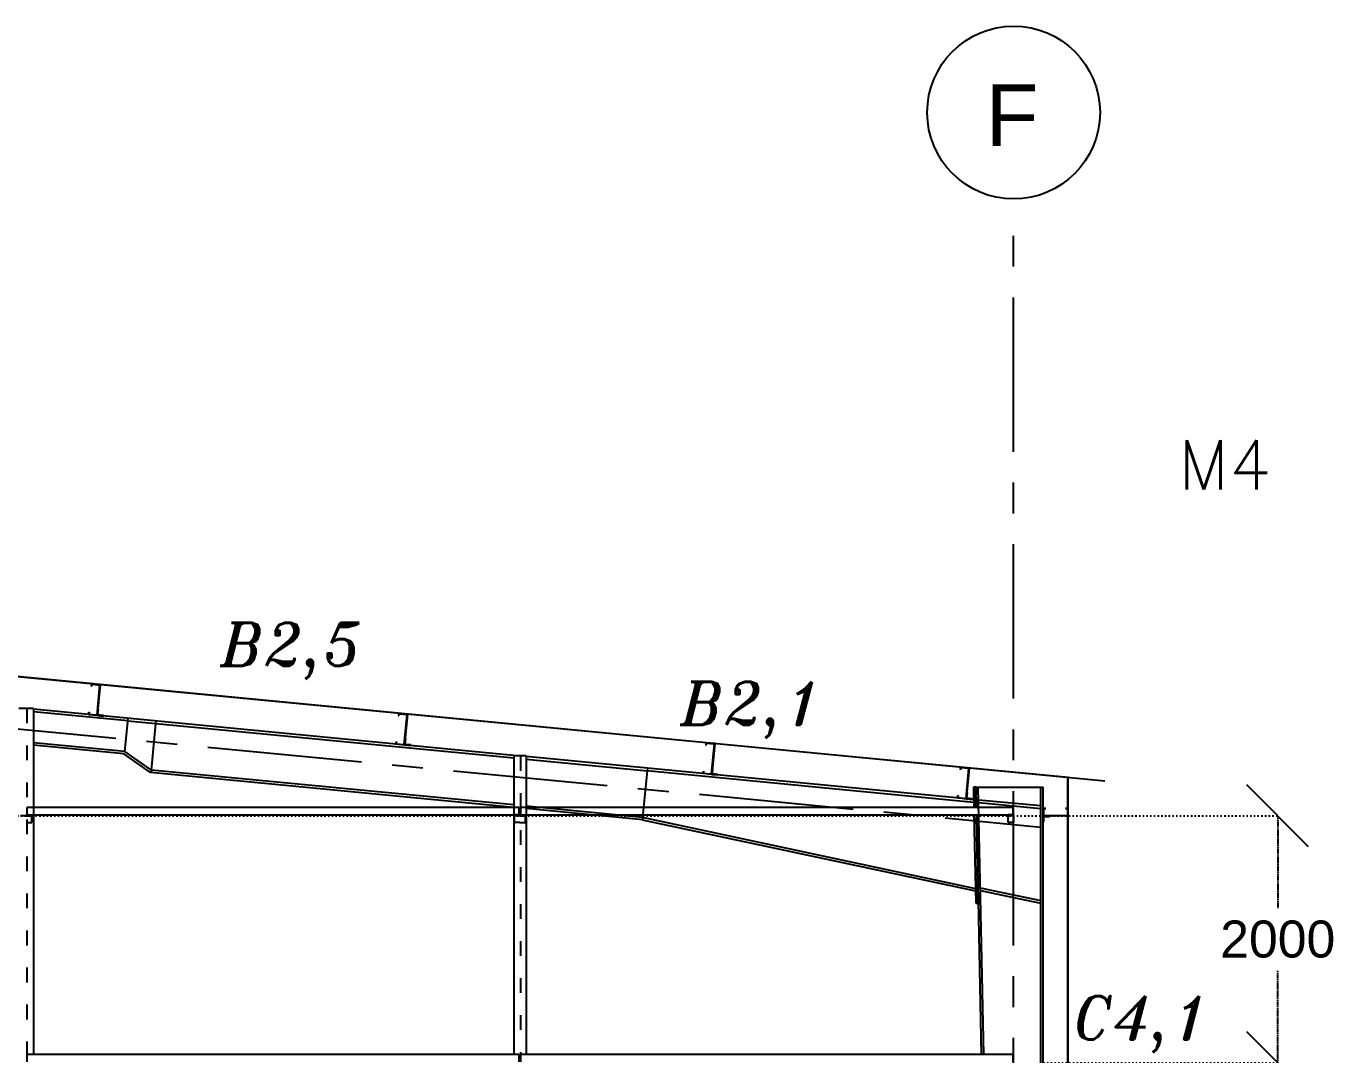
# Model space of a CAD drawing. Header units: inches. Extents: x -15 to 1885144, y -42615 to 866270.
# Drawn here: x 1717034 to 1727628, y 113965 to 122299 of the extents above; entities that cross this region are included whole.
import ezdxf
from ezdxf.enums import TextEntityAlignment as Align

# ---------------------------------------------------------------- set-up
doc = ezdxf.new("R2010")
doc.units = ezdxf.units.IN
doc.header["$LTSCALE"] = 100
doc.header["$MEASUREMENT"] = 0
for name, pattern in [('CENTER', [2, 1.25, -0.25, 0.25, -0.25]), ('dash line', [30, 12, -18]), ('PHANTOM2', [1.25, 0.625, -0.125, 0.125, -0.125, 0.125, -0.125])]:
    doc.linetypes.add(name, pattern=pattern)
for name, color, linetype in [('axis', 8, 'PHANTOM2'), ('corrugated sheet', 6, 'Continuous'), ('dimensions', 10, 'PHANTOM2'), ('layout', 7, 'Continuous'), ('purlins', 4, 'Continuous'), ('sections', 3, 'Continuous'), ('text', 3, 'Continuous')]:
    doc.layers.add(name, color=color, linetype=linetype)
doc.styles.add('romans', font='romans.shx', dxfattribs={"width": 0.75})
doc.styles.get("Standard").update_dxf_attribs({"font": 'arial.ttf'})
doc.styles.add('TEXT-3', font='ITALICT.shx', dxfattribs={"height": 350})
doc.dimstyles.new('Dim_1', dxfattribs={"dimtxt": 300, "dimasz": 500, "dimexe": 0.0625, "dimexo": 0.0625, "dimgap": 100, "dimtad": 0, "dimtih": 1, "dimtoh": 1, "dimdec": 0, "dimzin": 0, "dimdsep": 46, "dimtxsty": 'Standard', "dimblk": 'OBLIQUE', "dimcen": 0.09, "dimclrd": 256, "dimclre": 256, "dimclrt": 256, "dimadec": 0, "dimazin": 0, "dimtm": 1e-09, "dimtfac": 1, "dimtdec": 0, "dimtofl": 0, "dimtmove": 0, "dimatfit": 3, "dimfxl": 1, "dimtfillclr": 256, "dimtolj": 1, "dimtzin": 0, "dimlwe": -1, "dimarcsym": 0})

# ---------------------------------------------------------------- blocks, each defined once
blk = doc.blocks.new('*U1408')
at = {"layer": 'purlins', "ltscale": 10}
h = blk.add_hatch(color=256, dxfattribs=at)
h.dxf.hatch_style = 1
h.paths.add_polyline_path([(124, -228), (129, -228), (129, -218), (124, -218)])
for p, q in [((124, -1), (54, -1)), ((54, -1), (54, -21)), ((54, -21), (56, -21)), ((56, -21), (56, -3)), ((56, -3), (122, -3)), ((122, -249), (122, -3)), ((124, -1), (124, -251)), ((129, -201), (124, -201)), ((129, -246), (129, -201)), ((54, -251), (54, -231)), ((54, -231), (56, -231)), ((124, -251), (54, -251)), ((56, -231), (56, -249)), ((56, -249), (122, -249)), ((129, -218), (124, -218)), ((129, -228), (124, -228)), ((124, -251), (174, -251)), ((174, -246), (129, -246)), ((174, -251), (174, -246))]:
    blk.add_line(p, q, dxfattribs=at)
blk = doc.blocks.new('*U1410')
at = {"layer": 'sections', "color": 0, "linetype": 'ByBlock', "lineweight": -2, "transparency": 16777216, "rotation": 354.5164095555347}
for p in [(1647534, 259923), (1650023, 259684), (1652511, 259445), (1655000, 259206), (1657489, 258968)]:
    blk.add_blockref('*U1408', p, dxfattribs=at)
blk = doc.blocks.new('_Oblique')
at = {"color": 0, "linetype": 'ByBlock', "lineweight": -2}
blk.add_line((-0.5, -0.5), (0.5, 0.5), dxfattribs=at)
blk = doc.blocks.new('*D1444')
at = {"layer": 'Defpoints', "color": 0, "ltscale": 0.01, "transparency": 16777216}
for p in [(1725274, 113901), (1727174, 113901), (1725274, 111901)]:
    blk.add_point(p, dxfattribs=at)
at = {"layer": 'dimensions', "linetype": 'dash line', "ltscale": 0.01, "transparency": 16777216}
for p, q in [((1725274, 113901), (1727174, 113901)), ((1725274, 111901), (1727174, 111901))]:
    blk.add_line(p, q, dxfattribs=at)
at = {"layer": 'dimensions', "lineweight": -2, "ltscale": 0.01, "transparency": 16777216}
for p, q in [((1727174, 113901), (1727174, 113154)), ((1727174, 111901), (1727174, 112648))]:
    blk.add_line(p, q, dxfattribs=at)
at = {"layer": 'dimensions', "lineweight": -2, "ltscale": 0.01, "transparency": 16777216, "xscale": 500, "yscale": 500, "zscale": 500}
for p, rotation in [((1727174, 113901), 90), ((1727174, 111901), 270)]:
    blk.add_blockref('_Oblique', p, dxfattribs=dict(at, rotation=rotation))
at = {"layer": 'dimensions', "ltscale": 0.01, "transparency": 16777216, "insert": (1727174, 112901), "char_height": 300, "attachment_point": 5}
blk.add_mtext('\\A1;2000', dxfattribs=at)
blk = doc.blocks.new('*D1445')
at = {"layer": 'Defpoints', "color": 0, "ltscale": 0.01, "transparency": 16777216}
for p in [(0, 115901), (1727174, 115901), (1725274, 113901)]:
    blk.add_point(p, dxfattribs=at)
at = {"layer": 'dimensions', "linetype": 'dash line', "ltscale": 0.01, "transparency": 16777216}
for p, q in [((0, 115901), (1727174, 115901)), ((1725274, 113901), (1727174, 113901))]:
    blk.add_line(p, q, dxfattribs=at)
at = {"layer": 'dimensions', "lineweight": -2, "ltscale": 0.01, "transparency": 16777216}
for p, q in [((1727174, 115901), (1727174, 115154)), ((1727174, 113901), (1727174, 114648))]:
    blk.add_line(p, q, dxfattribs=at)
at = {"layer": 'dimensions', "lineweight": -2, "ltscale": 0.01, "transparency": 16777216, "xscale": 500, "yscale": 500, "zscale": 500}
for p, rotation in [((1727174, 115901), 90), ((1727174, 113901), 270)]:
    blk.add_blockref('_Oblique', p, dxfattribs=dict(at, rotation=rotation))
at = {"layer": 'dimensions', "ltscale": 0.01, "transparency": 16777216, "insert": (1727174, 114901), "char_height": 300, "attachment_point": 5}
blk.add_mtext('\\A1;2000', dxfattribs=at)

msp = doc.modelspace()

# ---------------------------------------------------------------- hatches: boundary and pattern name
at = {"layer": 'purlins', "ltscale": 10}
h = msp.add_hatch(color=256, dxfattribs=at)
h.dxf.hatch_style = 1
h.paths.add_polyline_path([(1724652.353, 116061.347), (1724657.33, 116060.869), (1724658.286, 116070.823), (1724653.309, 116071.301)])
at = {"layer": 'purlins', "ltscale": 0.01}
h = msp.add_hatch(color=256, dxfattribs=at)
h.dxf.hatch_style = 1
h.paths.add_polyline_path([(1717064.378, 115902.082), (1717064.378, 115908.082), (1717054.378, 115908.082), (1717054.378, 115902.082)])
h = msp.add_hatch(color=256, dxfattribs=at)
h.dxf.hatch_style = 1
h.paths.add_polyline_path([(1721004.371, 115902.448), (1721004.371, 115908.448), (1721014.371, 115908.448), (1721014.371, 115902.448)])
h = msp.add_hatch(color=256, dxfattribs=at)
h.dxf.hatch_style = 1
h.paths.add_polyline_path([(1721064.378, 115902.082), (1721064.378, 115908.082), (1721054.378, 115908.082), (1721054.378, 115902.082)])
h = msp.add_hatch(color=256, dxfattribs=at)
h.dxf.hatch_style = 1
h.paths.add_polyline_path([(1725004.371, 115902.448), (1725004.371, 115908.448), (1725014.371, 115908.448), (1725014.371, 115902.448)])
at = {"layer": 'purlins', "ltscale": 10}
h = msp.add_hatch(color=256, dxfattribs=at)
h.dxf.hatch_style = 1
h.paths.add_polyline_path([(1725306.878, 115901.287), (1725306.878, 115896.287), (1725296.878, 115896.287), (1725296.878, 115901.287)])
h = msp.add_hatch(color=256, dxfattribs=at)
h.dxf.hatch_style = 1
h.paths.add_polyline_path([(1725306.878, 115901.287), (1725306.878, 115896.287), (1725296.878, 115896.287), (1725296.878, 115901.287)])
at = {"layer": 'sections', "ltscale": 10}
h = msp.add_hatch(color=256, dxfattribs=at)
h.dxf.hatch_style = 1
h.paths.add_polyline_path([(1724709.324, 116063.215), (1724729.32, 116063.617), (1724728.917, 116083.613), (1724708.921, 116083.211)])
h = msp.add_hatch(color=256, dxfattribs=at)
h.dxf.hatch_style = 1
h.paths.add_polyline_path([(1724733.146, 115873.656), (1724713.15, 115873.253), (1724713.553, 115853.257), (1724733.549, 115853.66)])
h = msp.add_hatch(color=256, dxfattribs=at)
h.dxf.hatch_style = 1
h.paths.add_polyline_path([(1724741.604, 115453.741), (1724721.608, 115453.338), (1724721.205, 115473.334), (1724741.201, 115473.737)])
h.paths.add_polyline_path([(1724743.215, 115373.757), (1724723.219, 115373.355), (1724722.816, 115393.351), (1724742.812, 115393.753)])
h.paths.add_polyline_path([(1724745.833, 115243.784), (1724725.837, 115243.381), (1724725.434, 115263.377), (1724745.43, 115263.78)])

# ---------------------------------------------------------------- linework, layer by layer
at = {"layer": 'axis', "linetype": 'CENTER', "ltscale": 10}
for p, q in [((1725034.378, 102851.287), (1725034.378, 120660.973)), ((1712534.378, 117031.287), (1725254.378, 115810.167))]:
    msp.add_line(p, q, dxfattribs=at)
at = {"layer": 'corrugated sheet', "ltscale": 10}
for p, q in [((1725772.475, 116183.061), (1712534.378, 117453.918)), ((1725474.878, 116210.93), (1712534.378, 117453.218)), ((1725474.378, 106851.787), (1725474.378, 116211.478)), ((1725474.378, 106851.287), (1725474.378, 116210.978)), ((1725474.878, 106851.787), (1725474.878, 116211.478))]:
    msp.add_line(p, q, dxfattribs=at)
at = {"layer": 'layout', "ltscale": 0.01}
for p, q in [((1717094.378, 116771.944), (1716974.378, 116771.944)), ((1717094.378, 116771.944), (1717094.378, 113968.082)), ((1720984.378, 116386.069), (1720984.378, 113968.082)), ((1721084.378, 116386.069), (1720984.378, 116386.069)), ((1721084.378, 116386.069), (1721084.378, 113968.082))]:
    msp.add_line(p, q, dxfattribs=at)
at = {"layer": 'layout', "linetype": 'dash line', "ltscale": 0.1}
for p, q in [((1717039.378, 116771.944), (1717039.378, 113968.082)), ((1721039.378, 116386.069), (1721039.378, 113968.082))]:
    msp.add_line(p, q, dxfattribs=at)
at = {"layer": 'layout', "ltscale": 10}
for p, q in [((1721039.378, 116385.589), (1717094.378, 116764.309)), ((1717857.883, 116670.921), (1717094.378, 116744.217)), ((1717833.992, 116422.065), (1717859.794, 116690.829)), ((1717857.883, 116670.921), (1718086.001, 116649.021)), ((1718049.687, 116270.76), (1718086.001, 116649.021)), ((1718086.001, 116649.021), (1718087.912, 116668.93)), ((1718086.001, 116649.021), (1718087.912, 116668.93)), ((1718086.001, 116649.021), (1720984.378, 116370.777)), ((1717833.992, 116422.065), (1717094.378, 116493.068)), ((1717826.828, 116402.661), (1717094.378, 116472.976)), ((1718042.523, 116251.356), (1717826.828, 116402.661)), ((1718049.687, 116270.76), (1717833.992, 116422.065)), ((1724709.928, 116033.216), (1721084.378, 116381.269)), ((1721084.378, 116361.177), (1722067.695, 116266.779)), ((1718049.687, 116270.76), (1718042.523, 116251.356)), ((1720984.378, 115968.938), (1718042.523, 116251.356)), ((1720984.378, 115989.03), (1718049.687, 116270.76)), ((1722031.382, 115888.518), (1722067.695, 116266.779)), ((1722062.441, 116267.283), (1724710.334, 116013.085)), ((1722067.695, 116266.779), (1722069.606, 116286.687)), ((1724727.864, 116133.602), (1724731.197, 115968.082)), ((1724727.91, 116133.603), (1725274.378, 116133.603)), ((1724791.481, 113968.082), (1724747.864, 116133.603)), ((1725254.378, 109831.287), (1725254.378, 116133.603)), ((1725274.378, 109831.287), (1725274.378, 116133.603)), ((1724729.971, 116031.292), (1724729.924, 116031.297)), ((1725254.378, 115980.949), (1724749.963, 116029.373)), ((1724750.368, 116009.242), (1725254.378, 115960.857)), ((1722031.382, 115888.518), (1721084.378, 115979.43)), ((1722029.471, 115868.609), (1721084.378, 115959.338)), ((1724732.406, 115908.082), (1724771.481, 113968.082)), ((1722024.217, 115869.114), (1724724.841, 115292.828)), ((1722026.128, 115889.022), (1724724.427, 115313.367)), ((1722029.471, 115868.609), (1722031.382, 115888.518)), ((1724764.315, 115316.83), (1725034.378, 115260.395)), ((1724764.726, 115296.436), (1725034.378, 115240.087)), ((1724944.378, 115279.202), (1725254.378, 115214.422)), ((1724944.378, 115258.894), (1725254.378, 115194.114))]:
    msp.add_line(p, q, dxfattribs=at)
at = {"layer": 'purlins', "ltscale": 10}
for p, q in [((1724604.413, 116294.495), (1724602.502, 116274.587)), ((1724602.502, 116274.587), (1724604.493, 116274.395)), ((1724674.093, 116287.806), (1724604.413, 116294.495)), ((1724604.493, 116274.395), (1724606.213, 116292.313)), ((1724606.213, 116292.313), (1724671.911, 116286.006)), ((1724648.403, 116041.132), (1724671.911, 116286.006)), ((1724674.093, 116287.806), (1724650.203, 116038.95)), ((1724580.523, 116045.639), (1724582.434, 116065.548)), ((1724650.203, 116038.95), (1724580.523, 116045.639)), ((1724582.434, 116065.548), (1724584.425, 116065.356)), ((1724584.425, 116065.356), (1724582.705, 116047.439)), ((1724582.705, 116047.439), (1724648.403, 116041.132)), ((1724650.203, 116038.95), (1724699.974, 116034.172)), ((1724657.33, 116060.869), (1724652.353, 116061.347)), ((1724658.286, 116070.823), (1724653.309, 116071.301)), ((1724659.958, 116088.243), (1724654.981, 116088.721)), ((1724655.658, 116043.449), (1724659.958, 116088.243)), ((1724700.452, 116039.149), (1724655.658, 116043.449)), ((1724699.974, 116034.172), (1724700.452, 116039.149)), ((1725274.378, 115901.287), (1725274.378, 115961.287)), ((1725274.378, 115961.287), (1725294.378, 115961.287)), ((1725274.378, 115901.287), (1725274.378, 115961.287)), ((1725274.378, 115961.287), (1725294.378, 115961.287)), ((1725474.378, 115901.287), (1725274.378, 115901.287)), ((1725274.378, 115901.287), (1725274.378, 115851.287)), ((1725324.378, 115901.287), (1725274.378, 115901.287)), ((1725474.378, 115901.287), (1725274.378, 115901.287)), ((1725274.378, 115901.287), (1725274.378, 115851.287)), ((1725324.378, 115901.287), (1725274.378, 115901.287)), ((1725294.378, 115959.287), (1725276.378, 115959.287)), ((1725276.378, 115959.287), (1725276.378, 115903.287)), ((1725294.378, 115959.287), (1725276.378, 115959.287)), ((1725276.378, 115959.287), (1725276.378, 115903.287)), ((1725276.378, 115903.287), (1725472.378, 115903.287)), ((1725276.378, 115903.287), (1725472.378, 115903.287)), ((1725294.378, 115961.287), (1725294.378, 115959.287)), ((1725294.378, 115961.287), (1725294.378, 115959.287)), ((1725296.878, 115896.287), (1725296.878, 115901.287)), ((1725296.878, 115896.287), (1725296.878, 115901.287)), ((1725306.878, 115896.287), (1725306.878, 115901.287)), ((1725306.878, 115896.287), (1725306.878, 115901.287)), ((1725324.378, 115896.287), (1725324.378, 115901.287)), ((1725324.378, 115896.287), (1725324.378, 115901.287)), ((1725474.378, 115961.287), (1725454.378, 115961.287)), ((1725454.378, 115961.287), (1725454.378, 115959.287)), ((1725474.378, 115961.287), (1725454.378, 115961.287)), ((1725454.378, 115961.287), (1725454.378, 115959.287)), ((1725454.378, 115959.287), (1725472.378, 115959.287)), ((1725454.378, 115959.287), (1725472.378, 115959.287)), ((1725472.378, 115959.287), (1725472.378, 115903.287)), ((1725472.378, 115959.287), (1725472.378, 115903.287)), ((1725474.378, 115901.287), (1725474.378, 115961.287)), ((1725474.378, 115901.287), (1725474.378, 115961.287)), ((1725274.378, 115851.287), (1725279.378, 115851.287)), ((1725274.378, 115851.287), (1725279.378, 115851.287)), ((1725279.378, 115851.287), (1725279.378, 115896.287)), ((1725279.378, 115896.287), (1725324.378, 115896.287)), ((1725279.378, 115851.287), (1725279.378, 115896.287)), ((1725279.378, 115896.287), (1725324.378, 115896.287))]:
    msp.add_line(p, q, dxfattribs=at)
at = {"layer": 'purlins', "ltscale": 0.01}
for p, q in [((1717034.378, 115902.448), (1716989.371, 115902.448)), ((1717034.378, 115908.082), (1721034.378, 115908.082)), ((1717034.378, 115902.082), (1717079.378, 115902.082)), ((1721029.371, 115968.082), (1717039.378, 115968.082)), ((1717039.378, 115968.082), (1717039.378, 115908.082)), ((1717039.378, 115908.082), (1717079.378, 115908.082)), ((1717054.378, 115908.082), (1717054.378, 115902.082)), ((1717064.378, 115908.082), (1717064.378, 115902.082)), ((1717079.378, 115902.082), (1717079.378, 115908.082)), ((1717079.378, 115848.082), (1717079.378, 115902.082)), ((1720989.371, 115902.448), (1720989.371, 115908.448)), ((1721029.371, 115908.448), (1720989.371, 115908.448)), ((1721034.378, 115902.448), (1720989.371, 115902.448)), ((1720989.371, 115848.448), (1720989.371, 115902.448)), ((1721004.371, 115908.448), (1721004.371, 115902.448)), ((1721014.371, 115908.448), (1721014.371, 115902.448)), ((1721029.371, 115908.448), (1721029.371, 115968.448)), ((1721034.378, 115908.082), (1725034.378, 115908.082)), ((1721034.378, 115902.082), (1721079.378, 115902.082)), ((1725029.371, 115968.082), (1721039.378, 115968.082)), ((1721039.378, 115968.082), (1721039.378, 115908.082)), ((1721039.378, 115908.082), (1721079.378, 115908.082)), ((1721054.378, 115908.082), (1721054.378, 115902.082)), ((1721064.378, 115908.082), (1721064.378, 115902.082)), ((1721079.378, 115902.082), (1721079.378, 115908.082)), ((1721079.378, 115848.082), (1721079.378, 115902.082)), ((1724989.371, 115902.448), (1724989.371, 115908.448)), ((1725029.371, 115908.448), (1724989.371, 115908.448)), ((1725034.378, 115902.448), (1724989.371, 115902.448)), ((1724989.371, 115848.448), (1724989.371, 115902.448)), ((1725004.371, 115908.448), (1725004.371, 115902.448)), ((1725014.371, 115908.448), (1725014.371, 115902.448)), ((1725029.371, 115908.448), (1725029.371, 115968.448)), ((1725034.378, 115908.082), (1725034.378, 115848.448)), ((1717034.378, 115848.082), (1717079.378, 115848.082)), ((1721034.371, 115848.448), (1720989.371, 115848.448)), ((1721034.378, 115848.082), (1721079.378, 115848.082)), ((1725034.371, 115848.448), (1724989.371, 115848.448)), ((1721029.371, 113968.082), (1717039.378, 113968.082)), ((1717039.378, 113968.082), (1717039.378, 113908.082)), ((1721029.371, 113908.448), (1721029.371, 113968.448)), ((1725029.371, 113968.082), (1721039.378, 113968.082)), ((1721039.378, 113968.082), (1721039.378, 113908.082)), ((1725029.371, 113908.448), (1725029.371, 113968.448))]:
    msp.add_line(p, q, dxfattribs=at)
at = {"layer": 'sections', "ltscale": 10}
for p, q in [((1724727.91, 116133.603), (1724707.914, 116133.2)), ((1724707.914, 116133.2), (1724711.24, 115968.082)), ((1724731.244, 115968.082), (1724727.91, 116133.603)), ((1724634.641, 116040.443), (1724709.928, 116033.216)), ((1724635.047, 116020.313), (1724710.334, 116013.085)), ((1724708.921, 116083.211), (1724728.917, 116083.613)), ((1724709.324, 116063.215), (1724729.32, 116063.617)), ((1724729.924, 116033.623), (1724729.877, 116033.623)), ((1724712.449, 115908.082), (1724726.844, 115193.391)), ((1724746.84, 115193.794), (1724732.453, 115908.082)), ((1724713.15, 115873.253), (1724733.146, 115873.656)), ((1724713.553, 115853.257), (1724733.549, 115853.66)), ((1724721.205, 115473.334), (1724741.201, 115473.737)), ((1724721.608, 115453.338), (1724741.604, 115453.741)), ((1724722.816, 115393.351), (1724742.812, 115393.753)), ((1724723.219, 115373.355), (1724743.215, 115373.757)), ((1724650.459, 115329.147), (1724724.427, 115313.367)), ((1724650.658, 115308.658), (1724724.635, 115292.874)), ((1724725.434, 115263.377), (1724745.43, 115263.78)), ((1724725.837, 115243.381), (1724745.833, 115243.784)), ((1724726.844, 115193.391), (1724746.84, 115193.794))]:
    msp.add_line(p, q, dxfattribs=at)
at = {"layer": 'text', "ltscale": 10}
msp.add_circle((1725034.346, 121598.934), 700, dxfattribs=at)

# ---------------------------------------------------------------- block references
at = {"layer": 'sections'}
msp.add_blockref('*U1410', (65000, -142469.253), dxfattribs=at)

# ---------------------------------------------------------------- texts
at = {"layer": 'text', "style": 'romans'}
msp.add_text('M4', height=400, dxfattribs=at).set_placement((1726745.538, 118745.786), align=Align.MIDDLE)
at = {"layer": 'text', "linetype": 'Continuous', "style": 'TEXT-3'}
for s, p in [('B2,5', (1718607.063, 117115.629)), ('B2,1', (1722333.142, 116637.859)), ('C4,1', (1725516.879, 114090.18))]:
    msp.add_text(s, height=350, dxfattribs=at).set_placement(p)
at = {"layer": 'text', "ltscale": 0.3, "insert": (1724807.987, 121826.848), "char_height": 500, "width": 2636.56185, "attachment_point": 1}
msp.add_mtext('F', dxfattribs=at)

# ---------------------------------------------------------------- dimensions: what is measured, and where the dimension line sits
at = {"layer": 'dimensions', "ltscale": 0.01}
dim = msp.add_linear_dim(base=(1727174.061, 115901.287), p1=(1725274.378, 113901.287), p2=(0, 115901.287), angle=90, text='2000', dimstyle='Dim_1', override={"dimtmove": 1}, dxfattribs=at)
dim.commit()
dim.dimension.update_dxf_attribs({"geometry": '*D1445', "text_midpoint": (1727174.061, 114901.287)})
dim = msp.add_linear_dim(base=(1727174.061, 113901.287), p1=(1725274.378, 111901.287), p2=(1725274.378, 113901.287), angle=90, text='2000', dimstyle='Dim_1', dxfattribs=at)
dim.commit()
dim.dimension.update_dxf_attribs({"geometry": '*D1444', "text_midpoint": (1727174.061, 112901.287)})

doc.saveas('drawing.dxf')
